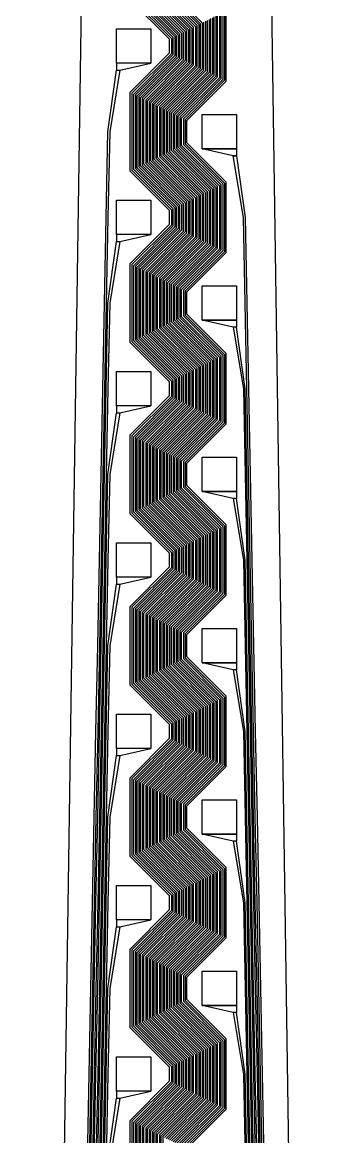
# Model space of a CAD drawing. Header units: inches. Extents: x 106592 to 209533, y 57057 to 74911.
# Drawn here: x 139467.6 to 139557.6, y 69754.1 to 70079.3 of the extents above; entities that cross this region are included whole.
import ezdxf

# ---------------------------------------------------------------- set-up
doc = ezdxf.new("R2010")
doc.units = ezdxf.units.IN
doc.header["$MEASUREMENT"] = 0
for name, color, linetype in [('metal', 221, 'Continuous'), ('nitride window', 40, 'Continuous'), ('profile', 140, 'Continuous')]:
    doc.layers.add(name, color=color, linetype=linetype)

msp = doc.modelspace()

# ---------------------------------------------------------------- linework, layer by layer
at = {"layer": 'metal'}
for points in [[(139506.14, 69739.34), (139506.14, 69755.34), (139517.64, 69766.84), (139517.64, 69777.84), (139506.14, 69789.34), (139506.14, 69805.34), (139517.64, 69816.84), (139517.64, 69827.84), (139506.14, 69839.34), (139506.14, 69855.34), (139517.64, 69866.84), (139517.64, 69877.84), (139506.14, 69889.34), (139506.14, 69905.34), (139517.64, 69916.84), (139517.64, 69927.84), (139506.14, 69939.34), (139506.14, 69955.34), (139517.64, 69966.84), (139517.64, 69977.84), (139506.14, 69989.34), (139506.14, 70005.34), (139517.64, 70016.84), (139517.64, 70027.84), (139506.14, 70039.34), (139506.14, 70055.34), (139517.64, 70066.84), (139517.64, 70077.84), (139506.14, 70089.34)], [(139506.64, 70089.59), (139518.14, 70078.09), (139518.14, 70066.59), (139506.64, 70055.09), (139506.64, 70039.59), (139518.14, 70028.09), (139518.14, 70016.59), (139506.64, 70005.09), (139506.64, 69989.59), (139518.14, 69978.09), (139518.14, 69966.59), (139506.64, 69955.09), (139506.64, 69939.59), (139518.14, 69928.09), (139518.14, 69916.59), (139506.64, 69905.09), (139506.64, 69889.59), (139518.14, 69878.09), (139518.14, 69866.59), (139506.64, 69855.09), (139506.64, 69839.59), (139518.14, 69828.09), (139518.14, 69816.59), (139506.64, 69805.09), (139506.64, 69789.59), (139518.14, 69778.09), (139518.14, 69766.59), (139506.64, 69755.09), (139506.64, 69739.59)], [(139507.14, 69739.84), (139507.14, 69754.84), (139518.64, 69766.34), (139518.64, 69778.34), (139507.14, 69789.84), (139507.14, 69804.84), (139518.64, 69816.34), (139518.64, 69828.34), (139507.14, 69839.84), (139507.14, 69854.84), (139518.64, 69866.34), (139518.64, 69878.34), (139507.14, 69889.84), (139507.14, 69904.84), (139518.64, 69916.34), (139518.64, 69928.34), (139507.14, 69939.84), (139507.14, 69954.84), (139518.64, 69966.34), (139518.64, 69978.34), (139507.14, 69989.84), (139507.14, 70004.84), (139518.64, 70016.34), (139518.64, 70028.34), (139507.14, 70039.84), (139507.14, 70054.84), (139518.64, 70066.34), (139518.64, 70078.34), (139507.14, 70089.84)], [(139507.64, 70090.09), (139519.14, 70078.59), (139519.14, 70066.09), (139507.64, 70054.59), (139507.64, 70040.09), (139519.14, 70028.59), (139519.14, 70016.09), (139507.64, 70004.59), (139507.64, 69990.09), (139519.14, 69978.59), (139519.14, 69966.09), (139507.64, 69954.59), (139507.64, 69940.09), (139519.14, 69928.59), (139519.14, 69916.09), (139507.64, 69904.59), (139507.64, 69890.09), (139519.14, 69878.59), (139519.14, 69866.09), (139507.64, 69854.59), (139507.64, 69840.09), (139519.14, 69828.59), (139519.14, 69816.09), (139507.64, 69804.59), (139507.64, 69790.09), (139519.14, 69778.59), (139519.14, 69766.09), (139507.64, 69754.59), (139507.64, 69740.09)], [(139508.14, 69740.34), (139508.14, 69754.34), (139519.64, 69765.84), (139519.64, 69778.84), (139508.14, 69790.34), (139508.14, 69804.34), (139519.64, 69815.84), (139519.64, 69828.84), (139508.14, 69840.34), (139508.14, 69854.34), (139519.64, 69865.84), (139519.64, 69878.84), (139508.14, 69890.34), (139508.14, 69904.34), (139519.64, 69915.84), (139519.64, 69928.84), (139508.14, 69940.34), (139508.14, 69954.34), (139519.64, 69965.84), (139519.64, 69978.84), (139508.14, 69990.34), (139508.14, 70004.34), (139519.64, 70015.84), (139519.64, 70028.84), (139508.14, 70040.34), (139508.14, 70054.34), (139519.64, 70065.84), (139519.64, 70078.84), (139508.14, 70090.34)], [(139508.64, 70090.59), (139520.14, 70079.09), (139520.14, 70065.59), (139508.64, 70054.09), (139508.64, 70040.59), (139520.14, 70029.09), (139520.14, 70015.59), (139508.64, 70004.09), (139508.64, 69990.59), (139520.14, 69979.09), (139520.14, 69965.59), (139508.64, 69954.09), (139508.64, 69940.59), (139520.14, 69929.09), (139520.14, 69915.59), (139508.64, 69904.09), (139508.64, 69890.59), (139520.14, 69879.09), (139520.14, 69865.59), (139508.64, 69854.09), (139508.64, 69840.59), (139520.14, 69829.09), (139520.14, 69815.59), (139508.64, 69804.09), (139508.64, 69790.59), (139520.14, 69779.09), (139520.14, 69765.59), (139508.64, 69754.09), (139508.64, 69740.59)], [(139499.64, 70086.09), (139511.14, 70074.59), (139511.14, 70070.09), (139499.64, 70058.59), (139499.64, 70036.09), (139511.14, 70024.59), (139511.14, 70020.09), (139499.64, 70008.59), (139499.64, 69986.09), (139511.14, 69974.59), (139511.14, 69970.09), (139499.64, 69958.59), (139499.64, 69936.09), (139511.14, 69924.59), (139511.14, 69920.09), (139499.64, 69908.59), (139499.64, 69886.09), (139511.14, 69874.59), (139511.14, 69870.09), (139499.64, 69858.59), (139499.64, 69836.09), (139511.14, 69824.59), (139511.14, 69820.09), (139499.64, 69808.59), (139499.64, 69786.09), (139511.14, 69774.59), (139511.14, 69770.09), (139499.64, 69758.59), (139499.64, 69736.09)], [(139500.14, 69736.34), (139500.14, 69758.34), (139511.64, 69769.84), (139511.64, 69774.84), (139500.14, 69786.34), (139500.14, 69808.34), (139511.64, 69819.84), (139511.64, 69824.84), (139500.14, 69836.34), (139500.14, 69858.34), (139511.64, 69869.84), (139511.64, 69874.84), (139500.14, 69886.34), (139500.14, 69908.34), (139511.64, 69919.84), (139511.64, 69924.84), (139500.14, 69936.34), (139500.14, 69958.34), (139511.64, 69969.84), (139511.64, 69974.84), (139500.14, 69986.34), (139500.14, 70008.34), (139511.64, 70019.84), (139511.64, 70024.84), (139500.14, 70036.34), (139500.14, 70058.34), (139511.64, 70069.84), (139511.64, 70074.84), (139500.14, 70086.34)], [(139500.64, 70086.59), (139512.14, 70075.09), (139512.14, 70069.59), (139500.64, 70058.09), (139500.64, 70036.59), (139512.14, 70025.09), (139512.14, 70019.59), (139500.64, 70008.09), (139500.64, 69986.59), (139512.14, 69975.09), (139512.14, 69969.59), (139500.64, 69958.09), (139500.64, 69936.59), (139512.14, 69925.09), (139512.14, 69919.59), (139500.64, 69908.09), (139500.64, 69886.59), (139512.14, 69875.09), (139512.14, 69869.59), (139500.64, 69858.09), (139500.64, 69836.59), (139512.14, 69825.09), (139512.14, 69819.59), (139500.64, 69808.09), (139500.64, 69786.59), (139512.14, 69775.09), (139512.14, 69769.59), (139500.64, 69758.09), (139500.64, 69736.59)], [(139501.14, 69736.84), (139501.14, 69757.84), (139512.64, 69769.34), (139512.64, 69775.34), (139501.14, 69786.84), (139501.14, 69807.84), (139512.64, 69819.34), (139512.64, 69825.34), (139501.14, 69836.84), (139501.14, 69857.84), (139512.64, 69869.34), (139512.64, 69875.34), (139501.14, 69886.84), (139501.14, 69907.84), (139512.64, 69919.34), (139512.64, 69925.34), (139501.14, 69936.84), (139501.14, 69957.84), (139512.64, 69969.34), (139512.64, 69975.34), (139501.14, 69986.84), (139501.14, 70007.84), (139512.64, 70019.34), (139512.64, 70025.34), (139501.14, 70036.84), (139501.14, 70057.84), (139512.64, 70069.34), (139512.64, 70075.34), (139501.14, 70086.84)], [(139501.64, 70087.09), (139513.14, 70075.59), (139513.14, 70069.09), (139501.64, 70057.59), (139501.64, 70037.09), (139513.14, 70025.59), (139513.14, 70019.09), (139501.64, 70007.59), (139501.64, 69987.09), (139513.14, 69975.59), (139513.14, 69969.09), (139501.64, 69957.59), (139501.64, 69937.09), (139513.14, 69925.59), (139513.14, 69919.09), (139501.64, 69907.59), (139501.64, 69887.09), (139513.14, 69875.59), (139513.14, 69869.09), (139501.64, 69857.59), (139501.64, 69837.09), (139513.14, 69825.59), (139513.14, 69819.09), (139501.64, 69807.59), (139501.64, 69787.09), (139513.14, 69775.59), (139513.14, 69769.09), (139501.64, 69757.59), (139501.64, 69737.09)], [(139502.14, 69737.34), (139502.14, 69757.34), (139513.64, 69768.84), (139513.64, 69775.84), (139502.14, 69787.34), (139502.14, 69807.34), (139513.64, 69818.84), (139513.64, 69825.84), (139502.14, 69837.34), (139502.14, 69857.34), (139513.64, 69868.84), (139513.64, 69875.84), (139502.14, 69887.34), (139502.14, 69907.34), (139513.64, 69918.84), (139513.64, 69925.84), (139502.14, 69937.34), (139502.14, 69957.34), (139513.64, 69968.84), (139513.64, 69975.84), (139502.14, 69987.34), (139502.14, 70007.34), (139513.64, 70018.84), (139513.64, 70025.84), (139502.14, 70037.34), (139502.14, 70057.34), (139513.64, 70068.84), (139513.64, 70075.84), (139502.14, 70087.34)], [(139502.64, 70087.59), (139514.14, 70076.09), (139514.14, 70068.59), (139502.64, 70057.09), (139502.64, 70037.59), (139514.14, 70026.09), (139514.14, 70018.59), (139502.64, 70007.09), (139502.64, 69987.59), (139514.14, 69976.09), (139514.14, 69968.59), (139502.64, 69957.09), (139502.64, 69937.59), (139514.14, 69926.09), (139514.14, 69918.59), (139502.64, 69907.09), (139502.64, 69887.59), (139514.14, 69876.09), (139514.14, 69868.59), (139502.64, 69857.09), (139502.64, 69837.59), (139514.14, 69826.09), (139514.14, 69818.59), (139502.64, 69807.09), (139502.64, 69787.59), (139514.14, 69776.09), (139514.14, 69768.59), (139502.64, 69757.09), (139502.64, 69737.59)], [(139503.14, 69737.84), (139503.14, 69756.84), (139514.64, 69768.34), (139514.64, 69776.34), (139503.14, 69787.84), (139503.14, 69806.84), (139514.64, 69818.34), (139514.64, 69826.34), (139503.14, 69837.84), (139503.14, 69856.84), (139514.64, 69868.34), (139514.64, 69876.34), (139503.14, 69887.84), (139503.14, 69906.84), (139514.64, 69918.34), (139514.64, 69926.34), (139503.14, 69937.84), (139503.14, 69956.84), (139514.64, 69968.34), (139514.64, 69976.34), (139503.14, 69987.84), (139503.14, 70006.84), (139514.64, 70018.34), (139514.64, 70026.34), (139503.14, 70037.84), (139503.14, 70056.84), (139514.64, 70068.34), (139514.64, 70076.34), (139503.14, 70087.84)], [(139503.64, 70088.09), (139515.14, 70076.59), (139515.14, 70068.09), (139503.64, 70056.59), (139503.64, 70038.09), (139515.14, 70026.59), (139515.14, 70018.09), (139503.64, 70006.59), (139503.64, 69988.09), (139515.14, 69976.59), (139515.14, 69968.09), (139503.64, 69956.59), (139503.64, 69938.09), (139515.14, 69926.59), (139515.14, 69918.09), (139503.64, 69906.59), (139503.64, 69888.09), (139515.14, 69876.59), (139515.14, 69868.09), (139503.64, 69856.59), (139503.64, 69838.09), (139515.14, 69826.59), (139515.14, 69818.09), (139503.64, 69806.59), (139503.64, 69788.09), (139515.14, 69776.59), (139515.14, 69768.09), (139503.64, 69756.59), (139503.64, 69738.09)], [(139504.14, 69738.34), (139504.14, 69756.34), (139515.64, 69767.84), (139515.64, 69776.84), (139504.14, 69788.34), (139504.14, 69806.34), (139515.64, 69817.84), (139515.64, 69826.84), (139504.14, 69838.34), (139504.14, 69856.34), (139515.64, 69867.84), (139515.64, 69876.84), (139504.14, 69888.34), (139504.14, 69906.34), (139515.64, 69917.84), (139515.64, 69926.84), (139504.14, 69938.34), (139504.14, 69956.34), (139515.64, 69967.84), (139515.64, 69976.84), (139504.14, 69988.34), (139504.14, 70006.34), (139515.64, 70017.84), (139515.64, 70026.84), (139504.14, 70038.34), (139504.14, 70056.34), (139515.64, 70067.84), (139515.64, 70076.84), (139504.14, 70088.34)], [(139504.64, 70088.59), (139516.14, 70077.09), (139516.14, 70067.59), (139504.64, 70056.09), (139504.64, 70038.59), (139516.14, 70027.09), (139516.14, 70017.59), (139504.64, 70006.09), (139504.64, 69988.59), (139516.14, 69977.09), (139516.14, 69967.59), (139504.64, 69956.09), (139504.64, 69938.59), (139516.14, 69927.09), (139516.14, 69917.59), (139504.64, 69906.09), (139504.64, 69888.59), (139516.14, 69877.09), (139516.14, 69867.59), (139504.64, 69856.09), (139504.64, 69838.59), (139516.14, 69827.09), (139516.14, 69817.59), (139504.64, 69806.09), (139504.64, 69788.59), (139516.14, 69777.09), (139516.14, 69767.59), (139504.64, 69756.09), (139504.64, 69738.59)], [(139505.14, 69738.84), (139505.14, 69755.84), (139516.64, 69767.34), (139516.64, 69777.34), (139505.14, 69788.84), (139505.14, 69805.84), (139516.64, 69817.34), (139516.64, 69827.34), (139505.14, 69838.84), (139505.14, 69855.84), (139516.64, 69867.34), (139516.64, 69877.34), (139505.14, 69888.84), (139505.14, 69905.84), (139516.64, 69917.34), (139516.64, 69927.34), (139505.14, 69938.84), (139505.14, 69955.84), (139516.64, 69967.34), (139516.64, 69977.34), (139505.14, 69988.84), (139505.14, 70005.84), (139516.64, 70017.34), (139516.64, 70027.34), (139505.14, 70038.84), (139505.14, 70055.84), (139516.64, 70067.34), (139516.64, 70077.34), (139505.14, 70088.84)], [(139505.64, 70089.09), (139517.14, 70077.59), (139517.14, 70067.09), (139505.64, 70055.59), (139505.64, 70039.09), (139517.14, 70027.59), (139517.14, 70017.09), (139505.64, 70005.59), (139505.64, 69989.09), (139517.14, 69977.59), (139517.14, 69967.09), (139505.64, 69955.59), (139505.64, 69939.09), (139517.14, 69927.59), (139517.14, 69917.09), (139505.64, 69905.59), (139505.64, 69889.09), (139517.14, 69877.59), (139517.14, 69867.09), (139505.64, 69855.59), (139505.64, 69839.09), (139517.14, 69827.59), (139517.14, 69817.09), (139505.64, 69805.59), (139505.64, 69789.09), (139517.14, 69777.59), (139517.14, 69767.09), (139505.64, 69755.59), (139505.64, 69739.09)], [(139499.14, 69735.84), (139499.14, 69758.84), (139510.64, 69770.34), (139510.64, 69774.34), (139499.14, 69785.84), (139499.14, 69808.84), (139510.64, 69820.34), (139510.64, 69824.34), (139499.14, 69835.84), (139499.14, 69858.84), (139510.64, 69870.34), (139510.64, 69874.34), (139499.14, 69885.84), (139499.14, 69908.84), (139510.64, 69920.34), (139510.64, 69924.34), (139499.14, 69935.84), (139499.14, 69958.84), (139510.64, 69970.34), (139510.64, 69974.34), (139499.14, 69985.84), (139499.14, 70008.84), (139510.64, 70020.34), (139510.64, 70024.34), (139499.14, 70035.84), (139499.14, 70058.84), (139510.64, 70070.34), (139510.64, 70074.34), (139499.14, 70085.84)], [(139521.14, 70079.59), (139521.14, 70065.09), (139509.64, 70053.59), (139509.64, 70041.09), (139521.14, 70029.59), (139521.14, 70015.09), (139509.64, 70003.59), (139509.64, 69991.09), (139521.14, 69979.59), (139521.14, 69965.09), (139509.64, 69953.59), (139509.64, 69941.09), (139521.14, 69929.59), (139521.14, 69915.09), (139509.64, 69903.59), (139509.64, 69891.09), (139521.14, 69879.59), (139521.14, 69865.09), (139509.64, 69853.59), (139509.64, 69841.09), (139521.14, 69829.59), (139521.14, 69815.09), (139509.64, 69803.59), (139509.64, 69791.09), (139521.14, 69779.59), (139521.14, 69765.09), (139509.64, 69753.59)], [(139510.14, 69753.34), (139521.64, 69764.84), (139521.64, 69779.84), (139510.14, 69791.34), (139510.14, 69803.34), (139521.64, 69814.84), (139521.64, 69829.84), (139510.14, 69841.34), (139510.14, 69853.34), (139521.64, 69864.84), (139521.64, 69879.84), (139510.14, 69891.34), (139510.14, 69903.34), (139521.64, 69914.84), (139521.64, 69929.84), (139510.14, 69941.34), (139510.14, 69953.34), (139521.64, 69964.84), (139521.64, 69979.84), (139510.14, 69991.34), (139510.14, 70003.34), (139521.64, 70014.84), (139521.64, 70029.84), (139510.14, 70041.34), (139510.14, 70053.34), (139521.64, 70064.84), (139521.64, 70079.84)], [(139522.14, 70080.09), (139522.14, 70064.59), (139510.64, 70053.09), (139510.64, 70041.59), (139522.14, 70030.09), (139522.14, 70014.59), (139510.64, 70003.09), (139510.64, 69991.59), (139522.14, 69980.09), (139522.14, 69964.59), (139510.64, 69953.09), (139510.64, 69941.59), (139522.14, 69930.09), (139522.14, 69914.59), (139510.64, 69903.09), (139510.64, 69891.59), (139522.14, 69880.09), (139522.14, 69864.59), (139510.64, 69853.09), (139510.64, 69841.59), (139522.14, 69830.09), (139522.14, 69814.59), (139510.64, 69803.09), (139510.64, 69791.59), (139522.14, 69780.09), (139522.14, 69764.59), (139510.64, 69753.09)], [(139511.14, 69752.84), (139522.64, 69764.34), (139522.64, 69780.34), (139511.14, 69791.84), (139511.14, 69802.84), (139522.64, 69814.34), (139522.64, 69830.34), (139511.14, 69841.84), (139511.14, 69852.84), (139522.64, 69864.34), (139522.64, 69880.34), (139511.14, 69891.84), (139511.14, 69902.84), (139522.64, 69914.34), (139522.64, 69930.34), (139511.14, 69941.84), (139511.14, 69952.84), (139522.64, 69964.34), (139522.64, 69980.34), (139511.14, 69991.84), (139511.14, 70002.84), (139522.64, 70014.34), (139522.64, 70030.34), (139511.14, 70041.84), (139511.14, 70052.84), (139522.64, 70064.34), (139522.64, 70080.34)], [(139523.14, 70080.59), (139523.14, 70064.09), (139511.64, 70052.59), (139511.64, 70042.09), (139523.14, 70030.59), (139523.14, 70014.09), (139511.64, 70002.59), (139511.64, 69992.09), (139523.14, 69980.59), (139523.14, 69964.09), (139511.64, 69952.59), (139511.64, 69942.09), (139523.14, 69930.59), (139523.14, 69914.09), (139511.64, 69902.59), (139511.64, 69892.09), (139523.14, 69880.59), (139523.14, 69864.09), (139511.64, 69852.59), (139511.64, 69842.09), (139523.14, 69830.59), (139523.14, 69814.09), (139511.64, 69802.59), (139511.64, 69792.09), (139523.14, 69780.59), (139523.14, 69764.09), (139511.64, 69752.59)], [(139512.14, 69752.34), (139523.64, 69763.84), (139523.64, 69780.84), (139512.14, 69792.34), (139512.14, 69802.34), (139523.64, 69813.84), (139523.64, 69830.84), (139512.14, 69842.34), (139512.14, 69852.34), (139523.64, 69863.84), (139523.64, 69880.84), (139512.14, 69892.34), (139512.14, 69902.34), (139523.64, 69913.84), (139523.64, 69930.84), (139512.14, 69942.34), (139512.14, 69952.34), (139523.64, 69963.84), (139523.64, 69980.84), (139512.14, 69992.34), (139512.14, 70002.34), (139523.64, 70013.84), (139523.64, 70030.84), (139512.14, 70042.34), (139512.14, 70052.34), (139523.64, 70063.84), (139523.64, 70080.84)], [(139524.14, 70081.09), (139524.14, 70063.59), (139512.64, 70052.09), (139512.64, 70042.59), (139524.14, 70031.09), (139524.14, 70013.59), (139512.64, 70002.09), (139512.64, 69992.59), (139524.14, 69981.09), (139524.14, 69963.59), (139512.64, 69952.09), (139512.64, 69942.59), (139524.14, 69931.09), (139524.14, 69913.59), (139512.64, 69902.09), (139512.64, 69892.59), (139524.14, 69881.09), (139524.14, 69863.59), (139512.64, 69852.09), (139512.64, 69842.59), (139524.14, 69831.09), (139524.14, 69813.59), (139512.64, 69802.09), (139512.64, 69792.59), (139524.14, 69781.09), (139524.14, 69763.59), (139512.64, 69752.09)], [(139513.14, 69751.84), (139524.64, 69763.34), (139524.64, 69781.34), (139513.14, 69792.84), (139513.14, 69801.84), (139524.64, 69813.34), (139524.64, 69831.34), (139513.14, 69842.84), (139513.14, 69851.84), (139524.64, 69863.34), (139524.64, 69881.34), (139513.14, 69892.84), (139513.14, 69901.84), (139524.64, 69913.34), (139524.64, 69931.34), (139513.14, 69942.84), (139513.14, 69951.84), (139524.64, 69963.34), (139524.64, 69981.34), (139513.14, 69992.84), (139513.14, 70001.84), (139524.64, 70013.34), (139524.64, 70031.34), (139513.14, 70042.84), (139513.14, 70051.84), (139524.64, 70063.34), (139524.64, 70081.34)], [(139525.14, 70081.59), (139525.14, 70063.09), (139513.64, 70051.59), (139513.64, 70043.09), (139525.14, 70031.59), (139525.14, 70013.09), (139513.64, 70001.59), (139513.64, 69993.09), (139525.14, 69981.59), (139525.14, 69963.09), (139513.64, 69951.59), (139513.64, 69943.09), (139525.14, 69931.59), (139525.14, 69913.09), (139513.64, 69901.59), (139513.64, 69893.09), (139525.14, 69881.59), (139525.14, 69863.09), (139513.64, 69851.59), (139513.64, 69843.09), (139525.14, 69831.59), (139525.14, 69813.09), (139513.64, 69801.59), (139513.64, 69793.09), (139525.14, 69781.59), (139525.14, 69763.09), (139513.64, 69751.59)], [(139514.14, 69751.34), (139525.64, 69762.84), (139525.64, 69781.84), (139514.14, 69793.34), (139514.14, 69801.34), (139525.64, 69812.84), (139525.64, 69831.84), (139514.14, 69843.34), (139514.14, 69851.34), (139525.64, 69862.84), (139525.64, 69881.84), (139514.14, 69893.34), (139514.14, 69901.34), (139525.64, 69912.84), (139525.64, 69931.84), (139514.14, 69943.34), (139514.14, 69951.34), (139525.64, 69962.84), (139525.64, 69981.84), (139514.14, 69993.34), (139514.14, 70001.34), (139525.64, 70012.84), (139525.64, 70031.84), (139514.14, 70043.34), (139514.14, 70051.34), (139525.64, 70062.84), (139525.64, 70081.84)], [(139526.14, 70082.09), (139526.14, 70062.59), (139514.64, 70051.09), (139514.64, 70043.59), (139526.14, 70032.09), (139526.14, 70012.59), (139514.64, 70001.09), (139514.64, 69993.59), (139526.14, 69982.09), (139526.14, 69962.59), (139514.64, 69951.09), (139514.64, 69943.59), (139526.14, 69932.09), (139526.14, 69912.59), (139514.64, 69901.09), (139514.64, 69893.59), (139526.14, 69882.09), (139526.14, 69862.59), (139514.64, 69851.09), (139514.64, 69843.59), (139526.14, 69832.09), (139526.14, 69812.59), (139514.64, 69801.09), (139514.64, 69793.59), (139526.14, 69782.09), (139526.14, 69762.59), (139514.64, 69751.09)], [(139526.64, 70082.34), (139526.64, 70062.34), (139515.14, 70050.84), (139515.14, 70043.84), (139526.64, 70032.34), (139526.64, 70012.34), (139515.14, 70000.84), (139515.14, 69993.84), (139526.64, 69982.34), (139526.64, 69962.34), (139515.14, 69950.84), (139515.14, 69943.84), (139526.64, 69932.34), (139526.64, 69912.34), (139515.14, 69900.84), (139515.14, 69893.84), (139526.64, 69882.34), (139526.64, 69862.34), (139515.14, 69850.84), (139515.14, 69843.84), (139526.64, 69832.34), (139526.64, 69812.34), (139515.14, 69800.84), (139515.14, 69793.84), (139526.64, 69782.34), (139526.64, 69762.34), (139515.14, 69750.84)], [(139515.64, 69750.59), (139527.14, 69762.09), (139527.14, 69782.59), (139515.64, 69794.09), (139515.64, 69800.59), (139527.14, 69812.09), (139527.14, 69832.59), (139515.64, 69844.09), (139515.64, 69850.59), (139527.14, 69862.09), (139527.14, 69882.59), (139515.64, 69894.09), (139515.64, 69900.59), (139527.14, 69912.09), (139527.14, 69932.59), (139515.64, 69944.09), (139515.64, 69950.59), (139527.14, 69962.09), (139527.14, 69982.59), (139515.64, 69994.09), (139515.64, 70000.59), (139527.14, 70012.09), (139527.14, 70032.59), (139515.64, 70044.09), (139515.64, 70050.59), (139527.14, 70062.09), (139527.14, 70082.09)], [(139509.14, 69753.84), (139520.64, 69765.34), (139520.64, 69779.34), (139509.14, 69790.84), (139509.14, 69803.84), (139520.64, 69815.34), (139520.64, 69829.34), (139509.14, 69840.84), (139509.14, 69853.84), (139520.64, 69865.34), (139520.64, 69879.34), (139509.14, 69890.84), (139509.14, 69903.84), (139520.64, 69915.34), (139520.64, 69929.34), (139509.14, 69940.84), (139509.14, 69953.84), (139520.64, 69965.34), (139520.64, 69979.34), (139509.14, 69990.84), (139509.14, 70003.84), (139520.64, 70015.34), (139520.64, 70029.34), (139509.14, 70040.84), (139509.14, 70053.84), (139520.64, 70065.34), (139520.64, 70079.34)], [(139486.64, 69747.35), (139487.14, 69772.28), (139487.64, 69797.35), (139488.14, 69822.28), (139488.64, 69847.35), (139489.14, 69872.28), (139489.64, 69897.35), (139490.14, 69922.28), (139490.64, 69947.35), (139491.14, 69972.28), (139491.64, 69997.35), (139492.14, 70022.27), (139492.64, 70047.34), (139495.14, 70065.34), (139496.14, 70065.34), (139493.14, 70047.27), (139492.64, 70022.27), (139492.14, 69997.34), (139491.64, 69972.27), (139491.14, 69947.34), (139490.64, 69922.27), (139490.14, 69897.34), (139489.64, 69872.27), (139489.14, 69847.34), (139488.64, 69822.27), (139488.14, 69797.34), (139487.64, 69772.27), (139487.14, 69747.34)], [(139537.64, 69747.27), (139537.13, 69772.34), (139536.64, 69797.27), (139536.13, 69822.34), (139535.64, 69847.27), (139535.13, 69872.34), (139534.64, 69897.27), (139534.13, 69922.34), (139533.64, 69947.27), (139533.13, 69972.34), (139532.64, 69997.27), (139532.14, 70022.27), (139529.14, 70040.34), (139530.14, 70040.34), (139532.63, 70022.34), (139533.14, 69997.27), (139533.63, 69972.35), (139534.14, 69947.28), (139534.63, 69922.35), (139535.14, 69897.28), (139535.63, 69872.35), (139536.14, 69847.28), (139536.63, 69822.35), (139537.14, 69797.28), (139537.63, 69772.35), (139538.14, 69747.28)], [(139487.64, 69747.35), (139488.14, 69772.28), (139488.64, 69797.35), (139489.14, 69822.28), (139489.64, 69847.35), (139490.14, 69872.28), (139490.64, 69897.35), (139491.14, 69922.28), (139491.64, 69947.35), (139492.14, 69972.27), (139492.64, 69997.34), (139495.14, 70015.34), (139496.14, 70015.34), (139493.14, 69997.27), (139492.64, 69972.27), (139492.14, 69947.34), (139491.64, 69922.27), (139491.14, 69897.34), (139490.64, 69872.27), (139490.14, 69847.34), (139489.64, 69822.27), (139489.14, 69797.34), (139488.64, 69772.27), (139488.14, 69747.34)], [(139537.14, 69747.28), (139536.63, 69772.35), (139536.14, 69797.28), (139535.63, 69822.35), (139535.14, 69847.28), (139534.63, 69872.35), (139534.14, 69897.28), (139533.63, 69922.35), (139533.14, 69947.27), (139532.63, 69972.34), (139530.14, 69990.34), (139529.14, 69990.34), (139532.14, 69972.27), (139532.64, 69947.27), (139533.13, 69922.34), (139533.64, 69897.27), (139534.13, 69872.34), (139534.64, 69847.27), (139535.13, 69822.34), (139535.64, 69797.27), (139536.13, 69772.34), (139536.64, 69747.27)], [(139488.64, 69747.35), (139489.14, 69772.28), (139489.64, 69797.35), (139490.14, 69822.28), (139490.64, 69847.35), (139491.14, 69872.28), (139491.64, 69897.35), (139492.14, 69922.27), (139492.64, 69947.34), (139495.14, 69965.34), (139496.14, 69965.34), (139493.14, 69947.27), (139492.64, 69922.27), (139492.14, 69897.34), (139491.64, 69872.27), (139491.14, 69847.34), (139490.64, 69822.27), (139490.14, 69797.34), (139489.64, 69772.27), (139489.14, 69747.34)], [(139536.14, 69747.28), (139535.63, 69772.35), (139535.14, 69797.28), (139534.63, 69822.35), (139534.14, 69847.28), (139533.63, 69872.35), (139533.14, 69897.27), (139532.63, 69922.34), (139530.14, 69940.34), (139529.14, 69940.34), (139532.14, 69922.27), (139532.64, 69897.27), (139533.13, 69872.34), (139533.64, 69847.27), (139534.13, 69822.34), (139534.64, 69797.27), (139535.13, 69772.34), (139535.64, 69747.27)], [(139489.64, 69747.35), (139490.14, 69772.28), (139490.64, 69797.35), (139491.14, 69822.28), (139491.64, 69847.35), (139492.14, 69872.27), (139492.64, 69897.34), (139495.14, 69915.34), (139496.14, 69915.34), (139493.14, 69897.27), (139492.64, 69872.27), (139492.14, 69847.34), (139491.64, 69822.27), (139491.14, 69797.34), (139490.64, 69772.27), (139490.14, 69747.34)], [(139535.14, 69747.28), (139534.63, 69772.35), (139534.14, 69797.28), (139533.63, 69822.35), (139533.14, 69847.27), (139532.63, 69872.34), (139530.14, 69890.34), (139529.14, 69890.34), (139532.14, 69872.27), (139532.64, 69847.27), (139533.13, 69822.34), (139533.64, 69797.27), (139534.13, 69772.34), (139534.64, 69747.27)], [(139490.64, 69747.35), (139491.14, 69772.28), (139491.64, 69797.35), (139492.14, 69822.27), (139492.64, 69847.34), (139495.14, 69865.34), (139496.14, 69865.34), (139493.14, 69847.27), (139492.64, 69822.27), (139492.14, 69797.34), (139491.64, 69772.27), (139491.14, 69747.34)], [(139534.14, 69747.28), (139533.63, 69772.35), (139533.14, 69797.27), (139532.63, 69822.34), (139530.14, 69840.34), (139529.14, 69840.34), (139532.14, 69822.27), (139532.64, 69797.27), (139533.13, 69772.34), (139533.64, 69747.27)], [(139491.64, 69747.35), (139492.14, 69772.27), (139492.64, 69797.34), (139495.14, 69815.34), (139496.14, 69815.34), (139493.14, 69797.27), (139492.64, 69772.27), (139492.14, 69747.34)], [(139533.14, 69747.27), (139532.63, 69772.34), (139530.14, 69790.34), (139529.14, 69790.34), (139532.14, 69772.27), (139532.64, 69747.27)], [(139492.64, 69747.34), (139495.14, 69765.34), (139496.14, 69765.34), (139493.14, 69747.27)]]:
    msp.add_lwpolyline(points, dxfattribs=at)
for points in [[(139495.14, 70077.34), (139505.14, 70077.34), (139505.14, 70067.34), (139495.14, 70067.34)], [(139495.14, 70065.34), (139496.14, 70065.34), (139505.14, 70067.34), (139495.14, 70067.34)], [(139520.14, 70052.34), (139530.14, 70052.34), (139530.14, 70042.34), (139520.14, 70042.34)], [(139530.14, 70040.34), (139529.14, 70040.34), (139520.14, 70042.34), (139530.14, 70042.34)], [(139495.14, 70027.34), (139505.14, 70027.34), (139505.14, 70017.34), (139495.14, 70017.34)], [(139495.14, 70015.34), (139496.14, 70015.34), (139505.14, 70017.34), (139495.14, 70017.34)], [(139520.14, 70002.34), (139530.14, 70002.34), (139530.14, 69992.34), (139520.14, 69992.34)], [(139530.14, 69990.34), (139529.14, 69990.34), (139520.14, 69992.34), (139530.14, 69992.34)], [(139495.14, 69977.34), (139505.14, 69977.34), (139505.14, 69967.34), (139495.14, 69967.34)], [(139495.14, 69965.34), (139496.14, 69965.34), (139505.14, 69967.34), (139495.14, 69967.34)], [(139520.14, 69952.34), (139530.14, 69952.34), (139530.14, 69942.34), (139520.14, 69942.34)], [(139530.14, 69940.34), (139529.14, 69940.34), (139520.14, 69942.34), (139530.14, 69942.34)], [(139495.14, 69927.34), (139505.14, 69927.34), (139505.14, 69917.34), (139495.14, 69917.34)], [(139495.14, 69915.34), (139496.14, 69915.34), (139505.14, 69917.34), (139495.14, 69917.34)], [(139520.14, 69902.34), (139530.14, 69902.34), (139530.14, 69892.34), (139520.14, 69892.34)], [(139530.14, 69890.34), (139529.14, 69890.34), (139520.14, 69892.34), (139530.14, 69892.34)], [(139495.14, 69877.34), (139505.14, 69877.34), (139505.14, 69867.34), (139495.14, 69867.34)], [(139495.14, 69865.34), (139496.14, 69865.34), (139505.14, 69867.34), (139495.14, 69867.34)], [(139520.14, 69852.34), (139530.14, 69852.34), (139530.14, 69842.34), (139520.14, 69842.34)], [(139530.14, 69840.34), (139529.14, 69840.34), (139520.14, 69842.34), (139530.14, 69842.34)], [(139495.14, 69827.34), (139505.14, 69827.34), (139505.14, 69817.34), (139495.14, 69817.34)], [(139495.14, 69815.34), (139496.14, 69815.34), (139505.14, 69817.34), (139495.14, 69817.34)], [(139520.14, 69802.34), (139530.14, 69802.34), (139530.14, 69792.34), (139520.14, 69792.34)], [(139530.14, 69790.34), (139529.14, 69790.34), (139520.14, 69792.34), (139530.14, 69792.34)], [(139495.14, 69777.34), (139505.14, 69777.34), (139505.14, 69767.34), (139495.14, 69767.34)], [(139495.14, 69765.34), (139496.14, 69765.34), (139505.14, 69767.34), (139495.14, 69767.34)]]:
    msp.add_lwpolyline(points, close=True, dxfattribs=at)
at = {"layer": 'nitride window'}
for points in [[(139495.14, 70077.34), (139505.14, 70077.34), (139505.14, 70067.34), (139495.14, 70067.34)], [(139520.14, 70052.34), (139530.14, 70052.34), (139530.14, 70042.34), (139520.14, 70042.34)], [(139495.14, 70027.34), (139505.14, 70027.34), (139505.14, 70017.34), (139495.14, 70017.34)], [(139520.14, 70002.34), (139530.14, 70002.34), (139530.14, 69992.34), (139520.14, 69992.34)], [(139495.14, 69977.34), (139505.14, 69977.34), (139505.14, 69967.34), (139495.14, 69967.34)], [(139520.14, 69952.34), (139530.14, 69952.34), (139530.14, 69942.34), (139520.14, 69942.34)], [(139495.14, 69927.34), (139505.14, 69927.34), (139505.14, 69917.34), (139495.14, 69917.34)], [(139520.14, 69902.34), (139530.14, 69902.34), (139530.14, 69892.34), (139520.14, 69892.34)], [(139495.14, 69877.34), (139505.14, 69877.34), (139505.14, 69867.34), (139495.14, 69867.34)], [(139520.14, 69852.34), (139530.14, 69852.34), (139530.14, 69842.34), (139520.14, 69842.34)], [(139495.14, 69827.34), (139505.14, 69827.34), (139505.14, 69817.34), (139495.14, 69817.34)], [(139520.14, 69802.34), (139530.14, 69802.34), (139530.14, 69792.34), (139520.14, 69792.34)], [(139495.14, 69777.34), (139505.14, 69777.34), (139505.14, 69767.34), (139495.14, 69767.34)]]:
    msp.add_lwpolyline(points, close=True, dxfattribs=at)
at = {"layer": 'profile'}
msp.add_lwpolyline([(139557.64, 68297.27), (139467.64, 68297.27), (139467.64, 68914.28), (139491.14, 70505.34), (139512.63, 70567.41), (139534.14, 70505.34), (139557.63, 68914.35)], close=True, dxfattribs=at)

doc.saveas('drawing.dxf')
